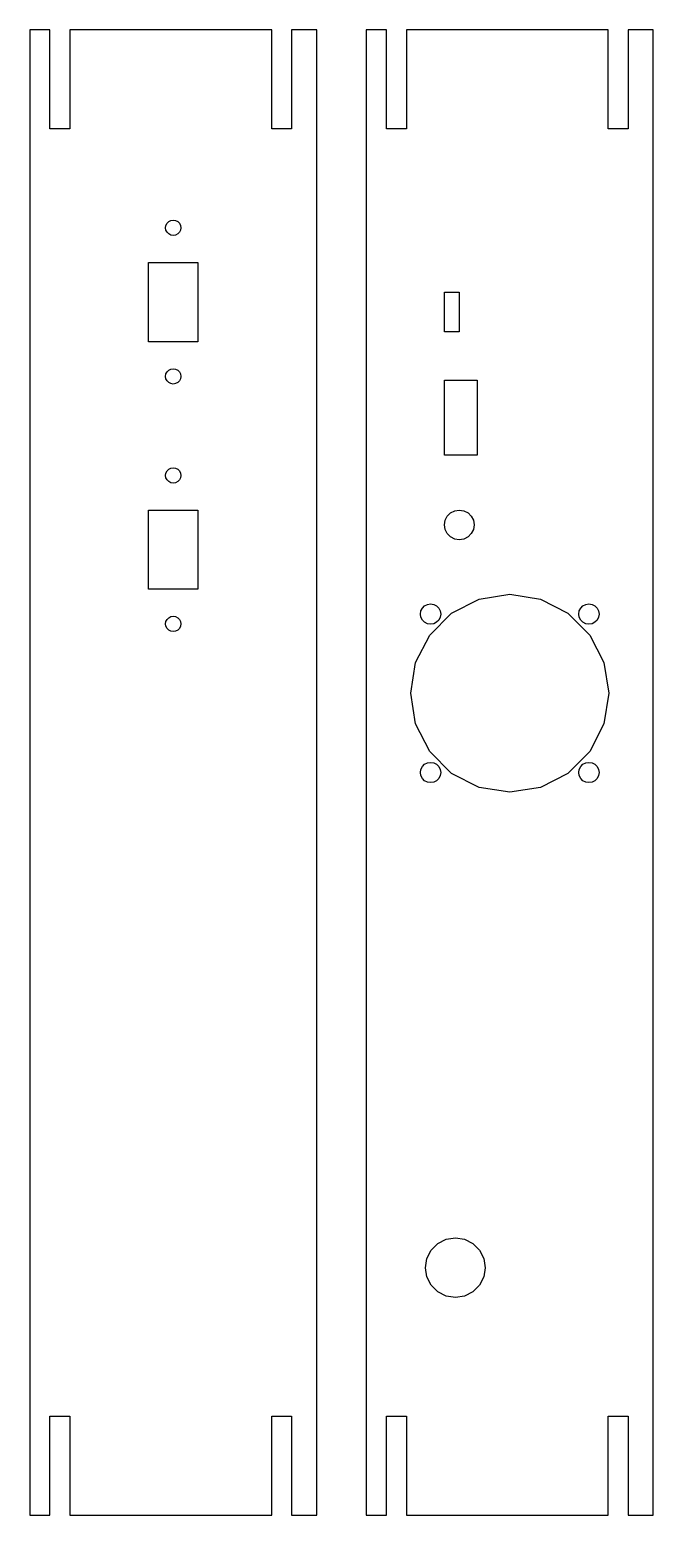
# Model space of a CAD drawing. Header units: metres. Extents: x 0 to 126, y 0 to 300.
import ezdxf

# ---------------------------------------------------------------- set-up
doc = ezdxf.new("R2010")
doc.units = ezdxf.units.M

msp = doc.modelspace()

# ---------------------------------------------------------------- linework, layer by layer
for p, q in [((4.1, 300), (0, 300)), ((0, 300), (0, 0)), ((4.1, 280), (4.1, 300)), ((48.9, 300), (8.1, 300)), ((8.1, 300), (8.1, 280)), ((48.9, 280), (48.9, 300)), ((58, 300), (52.9, 300)), ((52.9, 300), (52.9, 280)), ((58, 0), (58, 300)), ((72.1, 300), (68, 300)), ((68, 300), (68, 0)), ((72.1, 280), (72.1, 300)), ((116.9, 300), (76.1, 300)), ((76.1, 300), (76.1, 280)), ((116.9, 280), (116.9, 300)), ((126, 300), (120.9, 300)), ((120.9, 300), (120.9, 280)), ((126, 0), (126, 300)), ((8.1, 280), (4.1, 280)), ((52.9, 280), (48.9, 280)), ((76.1, 280), (72.1, 280)), ((120.9, 280), (116.9, 280)), ((27.746, 260.911), (28.0889, 261.254)), ((28.0889, 261.254), (28.521, 261.474)), ((28.521, 261.474), (29, 261.55)), ((29, 261.55), (29.479, 261.474)), ((29.479, 261.474), (29.9111, 261.254)), ((29.9111, 261.254), (30.254, 260.911)), ((27.45, 260), (27.5258, 260.479)), ((27.5258, 259.521), (27.45, 260)), ((27.5258, 260.479), (27.746, 260.911)), ((27.746, 259.089), (27.5258, 259.521)), ((28.0889, 258.746), (27.746, 259.089)), ((28.521, 258.526), (28.0889, 258.746)), ((29, 258.45), (28.521, 258.526)), ((29.479, 258.526), (29, 258.45)), ((29.9111, 258.746), (29.479, 258.526)), ((30.254, 259.089), (29.9111, 258.746)), ((30.254, 260.911), (30.4741, 260.479)), ((30.4741, 259.521), (30.254, 259.089)), ((30.4741, 260.479), (30.55, 260)), ((30.55, 260), (30.4741, 259.521)), ((24, 237), (24, 253)), ((24, 253), (34, 253)), ((34, 253), (34, 237)), ((83.8, 239), (83.8, 247)), ((83.8, 247), (86.8, 247)), ((86.8, 247), (86.8, 239)), ((34, 237), (24, 237)), ((86.8, 239), (83.8, 239)), ((27.746, 230.911), (28.0889, 231.254)), ((28.0889, 231.254), (28.521, 231.474)), ((28.521, 231.474), (29, 231.55)), ((29, 231.55), (29.479, 231.474)), ((29.479, 231.474), (29.9111, 231.254)), ((29.9111, 231.254), (30.254, 230.911)), ((27.45, 230), (27.5258, 230.479)), ((27.5258, 229.521), (27.45, 230)), ((27.5258, 230.479), (27.746, 230.911)), ((27.746, 229.089), (27.5258, 229.521)), ((28.0889, 228.746), (27.746, 229.089)), ((28.521, 228.526), (28.0889, 228.746)), ((29, 228.45), (28.521, 228.526)), ((29.479, 228.526), (29, 228.45)), ((29.9111, 228.746), (29.479, 228.526)), ((30.254, 229.089), (29.9111, 228.746)), ((30.254, 230.911), (30.4741, 230.479)), ((30.4741, 229.521), (30.254, 229.089)), ((30.4741, 230.479), (30.55, 230)), ((30.55, 230), (30.4741, 229.521)), ((83.8, 214.1), (83.8, 229.2)), ((83.8, 229.2), (90.4, 229.2)), ((90.4, 229.2), (90.4, 214.1)), ((90.4, 214.1), (83.8, 214.1)), ((27.45, 210), (27.5258, 210.479)), ((27.5258, 209.521), (27.45, 210)), ((27.5258, 210.479), (27.746, 210.911)), ((27.746, 210.911), (28.0889, 211.254)), ((28.0889, 211.254), (28.521, 211.474)), ((28.521, 211.474), (29, 211.55)), ((29, 211.55), (29.479, 211.474)), ((29.479, 211.474), (29.9111, 211.254)), ((29.9111, 211.254), (30.254, 210.911)), ((30.254, 210.911), (30.4741, 210.479)), ((30.4741, 210.479), (30.55, 210)), ((30.55, 210), (30.4741, 209.521)), ((27.746, 209.089), (27.5258, 209.521)), ((28.0889, 208.746), (27.746, 209.089)), ((28.521, 208.526), (28.0889, 208.746)), ((29, 208.45), (28.521, 208.526)), ((29.479, 208.526), (29, 208.45)), ((29.9111, 208.746), (29.479, 208.526)), ((30.254, 209.089), (29.9111, 208.746)), ((30.4741, 209.521), (30.254, 209.089)), ((24, 187), (24, 203)), ((24, 203), (34, 203)), ((34, 203), (34, 187)), ((83.9468, 200.927), (84.3729, 201.763)), ((84.3729, 201.763), (85.0366, 202.427)), ((85.0366, 202.427), (85.8729, 202.853)), ((85.8729, 202.853), (86.8, 203)), ((86.8, 203), (87.7271, 202.853)), ((87.7271, 202.853), (88.5634, 202.427)), ((88.5634, 202.427), (89.2271, 201.763)), ((89.2271, 201.763), (89.6532, 200.927)), ((83.8, 200), (83.9468, 200.927)), ((83.9468, 199.073), (83.8, 200)), ((84.3729, 198.237), (83.9468, 199.073)), ((85.0366, 197.573), (84.3729, 198.237)), ((89.2271, 198.237), (88.5634, 197.573)), ((89.6532, 199.073), (89.2271, 198.237)), ((89.6532, 200.927), (89.8, 200)), ((89.8, 200), (89.6532, 199.073)), ((85.8729, 197.147), (85.0366, 197.573)), ((86.8, 197), (85.8729, 197.147)), ((87.7271, 197.147), (86.8, 197)), ((88.5634, 197.573), (87.7271, 197.147)), ((34, 187), (24, 187)), ((90.8197, 185.021), (97, 186)), ((97, 186), (103.18, 185.021)), ((79.0503, 182.633), (79.3415, 183.205)), ((79.3415, 183.205), (79.795, 183.658)), ((79.795, 183.658), (80.3665, 183.95)), ((80.3665, 183.95), (81, 184.05)), ((81, 184.05), (81.6335, 183.95)), ((81.6335, 183.95), (82.205, 183.658)), ((82.205, 183.658), (82.6585, 183.205)), ((82.6585, 183.205), (82.9497, 182.633)), ((85.2443, 182.18), (90.8197, 185.021)), ((103.18, 185.021), (108.756, 182.18)), ((111.05, 182.633), (111.342, 183.205)), ((111.342, 183.205), (111.795, 183.658)), ((111.795, 183.658), (112.367, 183.95)), ((112.367, 183.95), (113, 184.05)), ((113, 184.05), (113.633, 183.95)), ((113.633, 183.95), (114.205, 183.658)), ((114.205, 183.658), (114.658, 183.205)), ((114.658, 183.205), (114.95, 182.633)), ((27.45, 180), (27.5258, 180.479)), ((27.5258, 179.521), (27.45, 180)), ((27.5258, 180.479), (27.746, 180.911)), ((27.746, 180.911), (28.0889, 181.254)), ((28.0889, 181.254), (28.521, 181.474)), ((28.521, 181.474), (29, 181.55)), ((29, 181.55), (29.479, 181.474)), ((29.479, 181.474), (29.9111, 181.254)), ((29.9111, 181.254), (30.254, 180.911)), ((30.254, 180.911), (30.4741, 180.479)), ((30.4741, 180.479), (30.55, 180)), ((30.55, 180), (30.4741, 179.521)), ((78.95, 182), (79.0503, 182.633)), ((79.0503, 181.367), (78.95, 182)), ((79.3415, 180.795), (79.0503, 181.367)), ((79.795, 180.342), (79.3415, 180.795)), ((80.3665, 180.05), (79.795, 180.342)), ((81, 179.95), (80.3665, 180.05)), ((80.8197, 177.756), (85.2443, 182.18)), ((81.6335, 180.05), (81, 179.95)), ((82.205, 180.342), (81.6335, 180.05)), ((82.6585, 180.795), (82.205, 180.342)), ((82.9497, 181.367), (82.6585, 180.795)), ((82.9497, 182.633), (83.05, 182)), ((83.05, 182), (82.9497, 181.367)), ((108.756, 182.18), (113.18, 177.756)), ((110.95, 182), (111.05, 182.633)), ((111.05, 181.367), (110.95, 182)), ((111.342, 180.795), (111.05, 181.367)), ((111.795, 180.342), (111.342, 180.795)), ((112.367, 180.05), (111.795, 180.342)), ((113, 179.95), (112.367, 180.05)), ((113.633, 180.05), (113, 179.95)), ((114.205, 180.342), (113.633, 180.05)), ((114.658, 180.795), (114.205, 180.342)), ((114.95, 181.367), (114.658, 180.795)), ((114.95, 182.633), (115.05, 182)), ((115.05, 182), (114.95, 181.367)), ((27.746, 179.089), (27.5258, 179.521)), ((28.0889, 178.746), (27.746, 179.089)), ((28.521, 178.526), (28.0889, 178.746)), ((29, 178.45), (28.521, 178.526)), ((29.479, 178.526), (29, 178.45)), ((29.9111, 178.746), (29.479, 178.526)), ((30.254, 179.089), (29.9111, 178.746)), ((30.4741, 179.521), (30.254, 179.089)), ((77.9789, 172.18), (80.8197, 177.756)), ((113.18, 177.756), (116.021, 172.18)), ((77, 166), (77.9789, 172.18)), ((116.021, 172.18), (117, 166)), ((77.9789, 159.82), (77, 166)), ((117, 166), (116.021, 159.82)), ((80.8197, 154.244), (77.9789, 159.82)), ((116.021, 159.82), (113.18, 154.244)), ((85.2443, 149.82), (80.8197, 154.244)), ((113.18, 154.244), (108.756, 149.82)), ((78.95, 150), (79.0503, 150.633)), ((79.0503, 149.367), (78.95, 150)), ((79.0503, 150.633), (79.3415, 151.205)), ((79.3415, 151.205), (79.795, 151.658)), ((79.795, 151.658), (80.3665, 151.95)), ((80.3665, 151.95), (81, 152.05)), ((81, 152.05), (81.6335, 151.95)), ((81.6335, 151.95), (82.205, 151.658)), ((82.205, 151.658), (82.6585, 151.205)), ((82.6585, 151.205), (82.9497, 150.633)), ((82.9497, 150.633), (83.05, 150)), ((83.05, 150), (82.9497, 149.367)), ((110.95, 150), (111.05, 150.633)), ((111.05, 149.367), (110.95, 150)), ((111.05, 150.633), (111.342, 151.205)), ((111.342, 151.205), (111.795, 151.658)), ((111.795, 151.658), (112.367, 151.95)), ((112.367, 151.95), (113, 152.05)), ((113, 152.05), (113.633, 151.95)), ((113.633, 151.95), (114.205, 151.658)), ((114.205, 151.658), (114.658, 151.205)), ((114.658, 151.205), (114.95, 150.633)), ((114.95, 150.633), (115.05, 150)), ((115.05, 150), (114.95, 149.367)), ((79.3415, 148.795), (79.0503, 149.367)), ((79.795, 148.342), (79.3415, 148.795)), ((80.3665, 148.05), (79.795, 148.342)), ((81, 147.95), (80.3665, 148.05)), ((81.6335, 148.05), (81, 147.95)), ((82.205, 148.342), (81.6335, 148.05)), ((82.6585, 148.795), (82.205, 148.342)), ((82.9497, 149.367), (82.6585, 148.795)), ((90.8197, 146.979), (85.2443, 149.82)), ((108.756, 149.82), (103.18, 146.979)), ((111.342, 148.795), (111.05, 149.367)), ((111.795, 148.342), (111.342, 148.795)), ((112.367, 148.05), (111.795, 148.342)), ((113, 147.95), (112.367, 148.05)), ((113.633, 148.05), (113, 147.95)), ((114.205, 148.342), (113.633, 148.05)), ((114.658, 148.795), (114.205, 148.342)), ((114.95, 149.367), (114.658, 148.795)), ((97, 146), (90.8197, 146.979)), ((103.18, 146.979), (97, 146)), ((81.1054, 53.5561), (82.4439, 54.8945)), ((82.4439, 54.8945), (84.1304, 55.7539)), ((84.1304, 55.7539), (86, 56.05)), ((86, 56.05), (87.8696, 55.7539)), ((87.8696, 55.7539), (89.5561, 54.8945)), ((89.5561, 54.8945), (90.8945, 53.5561)), ((79.95, 50), (80.2461, 51.8696)), ((80.2461, 51.8696), (81.1054, 53.5561)), ((90.8945, 53.5561), (91.7539, 51.8696)), ((91.7539, 51.8696), (92.05, 50)), ((80.2461, 48.1304), (79.95, 50)), ((81.1054, 46.4439), (80.2461, 48.1304)), ((91.7539, 48.1304), (90.8945, 46.4439)), ((92.05, 50), (91.7539, 48.1304)), ((82.4439, 45.1054), (81.1054, 46.4439)), ((84.1304, 44.2461), (82.4439, 45.1054)), ((89.5561, 45.1054), (87.8696, 44.2461)), ((90.8945, 46.4439), (89.5561, 45.1054)), ((86, 43.95), (84.1304, 44.2461)), ((87.8696, 44.2461), (86, 43.95)), ((4.1, 20), (8.1, 20)), ((4.1, 0), (4.1, 20)), ((8.1, 20), (8.1, 0)), ((48.9, 0), (48.9, 20)), ((48.9, 20), (52.9, 20)), ((52.9, 20), (52.9, 0)), ((72.1, 20), (76.1, 20)), ((72.1, 0), (72.1, 20)), ((76.1, 20), (76.1, 0)), ((116.9, 0), (116.9, 20)), ((116.9, 20), (120.9, 20)), ((120.9, 20), (120.9, 0)), ((0, 0), (4.1, 0)), ((8.1, 0), (48.9, 0)), ((52.9, 0), (58, 0)), ((68, 0), (72.1, 0)), ((76.1, 0), (116.9, 0)), ((120.9, 0), (126, 0))]:
    msp.add_line(p, q)

doc.saveas('drawing.dxf')
